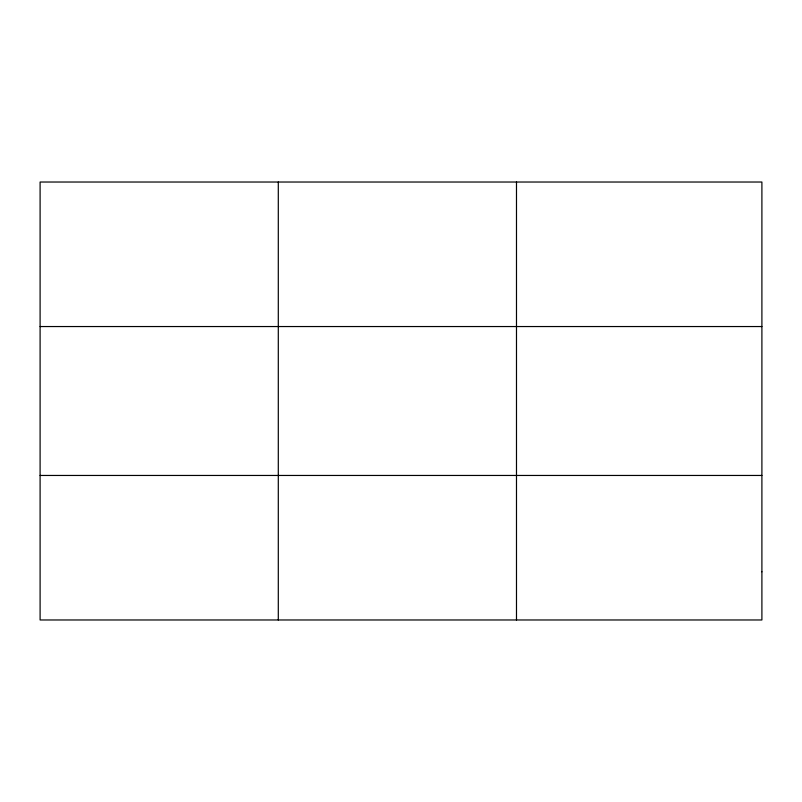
<?xml version="1.0" encoding="UTF-8"?>
<svg xmlns="http://www.w3.org/2000/svg" width="802" height="802" viewBox="0 0 802 802"><rect width="100%" height="100%" fill="white"/><g stroke="black" fill="none" stroke-linecap="round" stroke-linejoin="round"><path stroke-width="1.2" d="M278.294 619.976L278.294 182.024M516.488 619.976L516.488 182.024M40.1 326.544L761.9 326.544M40.1 475.456L761.9 475.456M761.9 571.806L761.9 619.976L40.1 619.976L40.1 182.024L761.9 182.024L761.9 571.806"/></g></svg>
